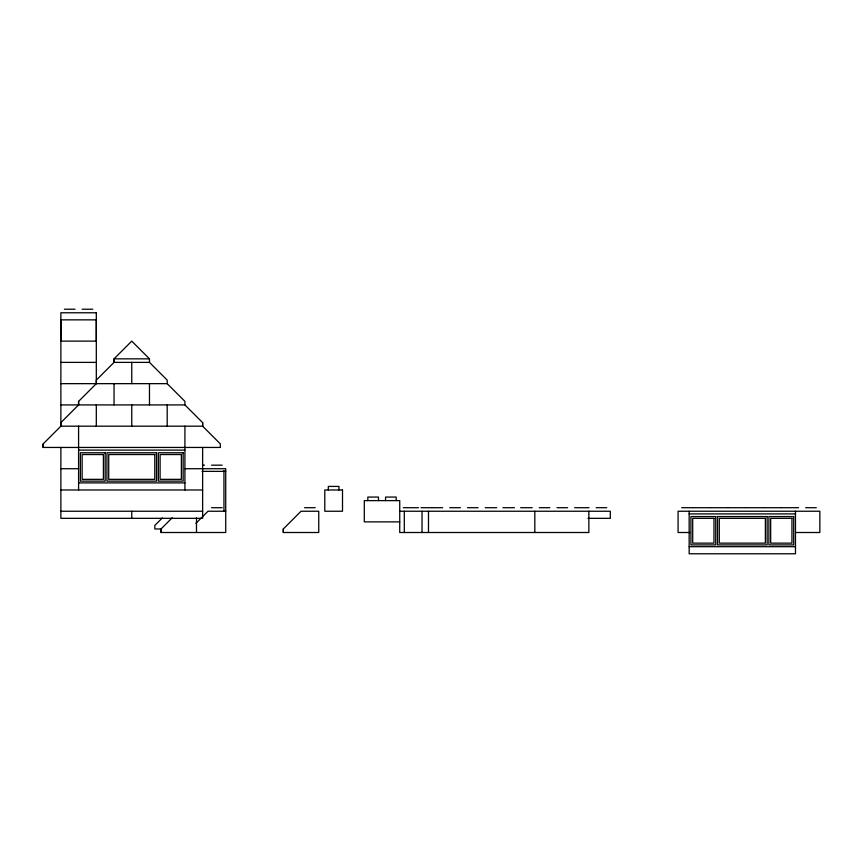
<?xml version="1.0" encoding="UTF-8"?>
<svg xmlns="http://www.w3.org/2000/svg" width="863" height="863" viewBox="0 0 863 863"><rect width="100%" height="100%" fill="white"/><g stroke="black" fill="none" stroke-linecap="round" stroke-linejoin="round"><path stroke-width="1.29" d="M43.15 447.444L43.15 443.906L60.874 426.182L202.632 426.182L220.356 443.906L220.356 447.444L43.15 447.444L43.15 443.906M96.311 383.657L96.311 319.86L60.874 319.86L60.874 426.182L60.874 422.643L78.587 404.92L78.587 401.371L96.311 383.657L96.311 380.108L114.035 362.384L149.472 362.384L167.195 380.108L167.195 383.657L184.919 401.371L184.919 404.92L202.632 422.643L202.632 426.182L202.632 422.643M184.919 468.717L225.718 468.717L225.718 532.503L161.047 532.503L161.047 528.965L172.244 517.768M283.312 532.503L283.312 528.965L301.025 511.241L318.749 511.241L318.749 532.503L283.312 532.503L283.312 528.965M162.298 517.962L154.833 525.416L154.833 528.965L161.392 528.965M195.869 523.366L207.994 511.241L225.718 511.241M64.412 309.224L75.049 309.224M82.136 309.224L92.773 309.224M149.472 358.846L114.035 358.846L114.035 362.384L114.035 358.846L131.759 341.122L149.472 358.846L149.472 362.384M60.874 362.384L96.311 362.384M60.874 383.657L167.195 383.657M60.874 404.92L184.919 404.92M78.587 450.108L184.919 450.108M202.891 465.168L204.455 465.168M211.543 465.168L222.169 465.168M60.874 468.717L78.587 468.717M202.082 471.371L225.718 471.371M78.587 482.892L184.919 482.892M60.874 489.979L202.632 489.979M211.543 507.703L222.169 507.703M304.574 507.703L315.2 507.703M403.28 507.703L418.479 507.703M420.993 507.703L431.629 507.703M432.039 507.703L442.676 507.703M449.763 507.703L460.389 507.703M467.476 507.703L478.113 507.703M485.2 507.703L496.71 507.703M502.924 507.703L514.434 507.703M520.637 507.703L532.158 507.703M539.246 507.703L549.871 507.703M556.959 507.703L567.595 507.703M574.682 507.703L589.041 507.703M596.128 507.703L606.754 507.703M681.63 507.703L692.255 507.703M692.709 507.703L709.979 507.703M710.422 507.703L727.703 507.703M728.145 507.703L745.427 507.703M745.869 507.703L763.14 507.703M763.582 507.703L780.864 507.703M781.306 507.703L798.588 507.703M805.675 507.703L816.301 507.703M60.874 511.241L202.632 511.241M399.731 511.241L610.303 511.241L610.303 518.329L587.983 518.329M689.159 513.906L795.481 513.906M399.731 521.878L364.294 521.878L364.294 500.616L399.731 500.616L399.731 532.503L588.857 532.503L588.857 511.241M690.12 532.503L678.081 532.503L678.081 511.241L819.85 511.241L819.85 532.503L795.686 532.503M689.159 546.689L795.481 546.689M795.481 511.241L795.481 553.776L689.159 553.776L689.159 511.241M534.823 511.241L534.823 532.503M428.49 511.241L428.49 532.503M422.029 511.241L422.029 532.503M404.305 511.241L404.305 532.503M396.193 500.616L396.193 497.066L385.556 497.066L385.556 500.616M378.469 500.616L378.469 497.066L367.832 497.066L367.832 500.616M338.965 489.979L338.965 486.43L328.328 486.43L328.328 489.979M223.949 470.486L223.949 511.306M202.632 447.444L202.632 518.329L60.874 518.329L60.874 447.444M196.494 517.886L196.494 532.503M184.919 426.182L184.919 489.979M167.195 404.92L167.195 426.182M161.047 528.965L161.047 532.503M149.472 383.657L149.472 404.92M131.759 362.384L131.759 383.657M131.759 404.92L131.759 426.182M131.759 511.241L131.759 518.329M114.035 383.657L114.035 404.92M96.311 404.92L96.311 426.182M78.587 401.371L78.587 404.92M78.587 426.182L78.587 489.979M96.311 312.773L60.874 312.773L60.874 341.122L96.311 341.122L96.311 312.773M105.167 452.762L80.367 452.762L80.367 481.123L105.167 481.123L105.167 452.762M156.559 452.762L106.947 452.762L106.947 481.123L156.559 481.123L156.559 452.762M183.139 452.762L158.339 452.762L158.339 481.123L183.139 481.123L183.139 452.762M103.398 454.542L82.136 454.542L82.136 479.343L103.398 479.343L103.398 454.542M154.79 454.542L108.716 454.542L108.716 479.343L154.79 479.343L154.79 454.542M181.37 454.542L160.108 454.542L160.108 479.343L181.37 479.343L181.37 454.542M342.503 489.979L324.79 489.979L324.79 511.241L342.503 511.241L342.503 489.979M715.74 516.559L690.929 516.559L690.929 544.909L715.74 544.909L715.74 516.559M767.131 516.559L717.509 516.559L717.509 544.909L767.131 544.909L767.131 516.559M793.712 516.559L768.901 516.559L768.901 544.909L793.712 544.909L793.712 516.559M713.971 518.329L692.709 518.329L692.709 543.14L713.971 543.14L713.971 518.329M765.362 518.329L719.289 518.329L719.289 543.14L765.362 543.14L765.362 518.329M791.943 518.329L770.681 518.329L770.681 543.14L791.943 543.14L791.943 518.329"/></g></svg>
